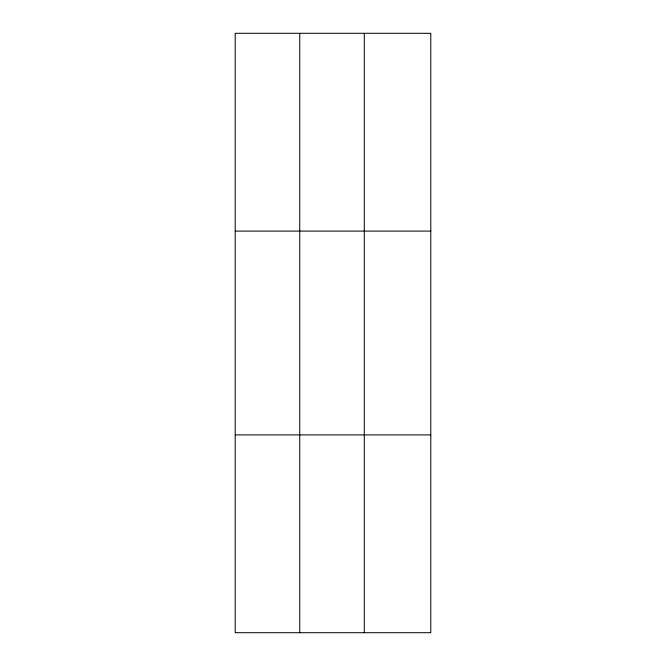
<?xml version="1.0" encoding="UTF-8"?>
<svg xmlns="http://www.w3.org/2000/svg" width="666" height="666" viewBox="0 0 666 666"><rect width="100%" height="100%" fill="white"/><g stroke="black" fill="none" stroke-linecap="round" stroke-linejoin="round"><path stroke-width="1" d="M299.75 632.7L299.75 33.3M364.294 632.7L364.294 33.3M430.794 434.898L430.794 632.7L235.206 632.7L235.206 33.3L430.794 33.3L430.794 434.898L235.206 434.898M235.206 231.102L430.794 231.102"/></g></svg>
